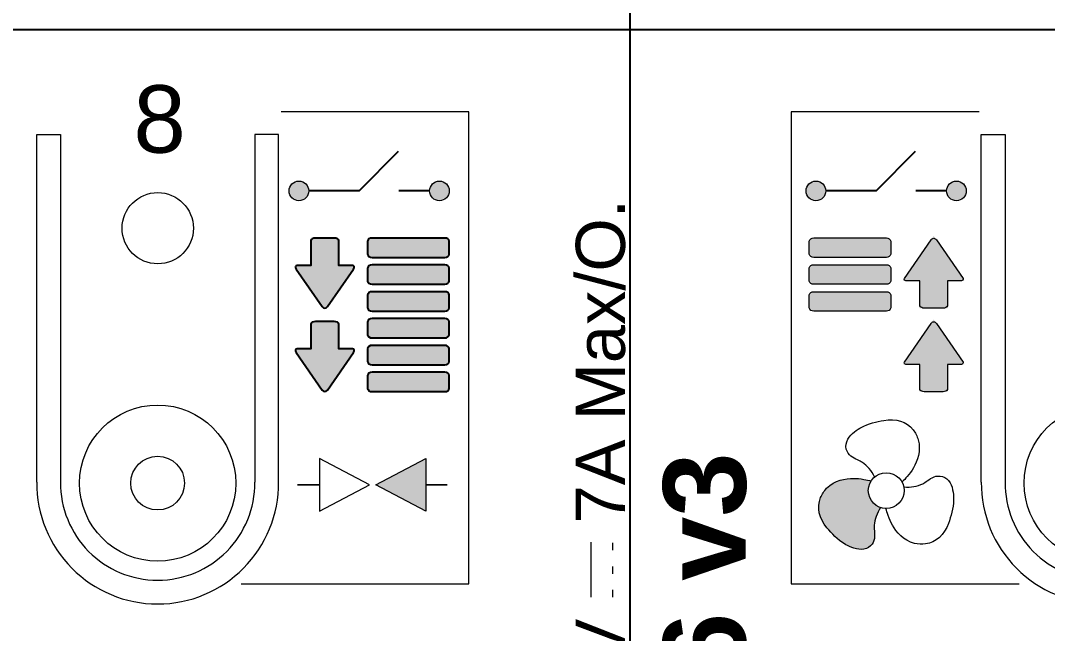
# Model space of a CAD drawing. Header units: millimetres. Extents: x -174 to 283928, y 1291 to 21053.
# Drawn here: x 9599.59 to 9625.7, y 20343.39 to 20358.98 of the extents above; entities that cross this region are included whole.
import ezdxf
from ezdxf.enums import TextEntityAlignment as Align

# ---------------------------------------------------------------- set-up
doc = ezdxf.new("R2010")
doc.units = ezdxf.units.MM
doc.layers.add('Enclosure', color=7, linetype='Continuous')
doc.layers.add('Serigraph', color=7, linetype='Continuous')
doc.styles.add('Arial', font='arial.ttf')
doc.styles.add('Arial Rounded', font='')
doc.styles.get('Arial Rounded').set_extended_font_data('Arial Rounded MT Bold')

# ---------------------------------------------------------------- blocks, each defined once
blk = doc.blocks.new('*U204')
at = {"ltscale": 2}
blk.add_lwpolyline([(0, 20), (0, -20), (839.99999645911, -20.00000000765696), (839.99999645911, 19.99999999234304), (0, 19.9999999996071)], dxfattribs=at)
blk = doc.blocks.new('ZIOMB16V3_ENCLOSURE')
at = {"layer": 'Enclosure'}
for p, q in [((0.967602599612178, 42.3964691466462), (0.967602599612178, -47.60353085335379)), ((140.9676025996122, 19.9670983456476), (0.967602599612178, 19.9670983456476))]:
    blk.add_line(p, q, dxfattribs=at)
blk.add_lwpolyline([(140.9676025996122, 42.3964691466462), (140.9676025996122, -47.60353085335379)], dxfattribs=at)
at = {"layer": 'Enclosure', "lineweight": 9}
for points in [[(9.903407097770128, 8.460260088272946), (9.903407097770128, 17.30484503019244), (10.50721820657838, 17.30484503019244), (10.50721821837089, 8.460260088272946)], [(125.8876087449426, 8.45982335381251), (125.8876087449426, 17.304408295732), (126.4914198537509, 17.304408295732), (126.4914198655434, 8.45982335381251)], [(132.0348712254437, 8.45982335381251), (132.0348712254437, 17.304408295732), (131.4310601166354, 17.304408295732), (131.4310601048429, 8.45982335381251)]]:
    blk.add_lwpolyline(points, dxfattribs=at)
for centre, radius in [((128.9637457096047, 14.92012750262876), 0.9057641153867734), ((12.97703833802063, 8.438332131873096), 1.986127310598921), ((128.9612399851931, 8.43789539741266), 1.986127310598921), ((128.9606725865807, 8.438462220693339), 0.6831023214353465)]:
    blk.add_circle(centre, radius, dxfattribs=at)
for centre, radius, start, end in [((12.97703833802063, 8.438332131872187), 3.073709458669156, 179.5912463330232, 269.9532917957442), ((12.97760573663311, 8.438898955153775), 2.470484923534017, 179.4912400767099, 269.9287277477251), ((128.9612399851931, 8.43789539741175), 3.073709458669156, 179.5912463330232, 269.9532917957442), ((128.9618073838056, 8.438462220693339), 2.470484923534017, 179.4912400767098, 269.9287277477251), ((128.9606725865807, 8.438462220693339), 2.470484923534017, 270.0712722522228, 0.5087599231859065), ((128.9612399851931, 8.43789539741175), 3.073709458669156, 270.0467082042558, 0.4087536669767632)]:
    blk.add_arc(centre, radius, start, end, dxfattribs=at)
blk = doc.blocks.new('ZIOMB16V3_SERIGRAPH')
at = {"layer": 'Serigraph'}
h = blk.add_hatch(color=256, dxfattribs=at)
h.dxf.hatch_style = 1
h.paths.add_polyline_path([(4.979836469496831, 18.47388777878439, 1), (4.479836469496831, 18.47388777878439, 1)])
h = blk.add_hatch(color=256, dxfattribs=at)
h.dxf.hatch_style = 1
h.paths.add_polyline_path([(8.553546232364397, 18.47388777878439, 1), (8.053546232364397, 18.47388777878439, 1)])
h = blk.add_hatch(color=256, dxfattribs=at)
h.dxf.hatch_style = 1
h.paths.add_polyline_path([(131.8353525572699, 18.47345104432486, 1), (131.33535255727, 18.47345104432486, 1)])
h = blk.add_hatch(color=256, dxfattribs=at)
h.dxf.hatch_style = 1
h.paths.add_polyline_path([(135.4090623201375, 18.47345104432486, 1), (134.9090623201375, 18.47345104432486, 1)])
h = blk.add_hatch(color=256, dxfattribs=at)
h.dxf.hatch_style = 1
h.paths.add_polyline_path([(6.636244129718987, 17.19519479148891, 0.3758706826029272), (6.521151858643634, 17.27551898705076), (4.676749435888041, 17.27550951817955), (4.676749435888041, 17.2755190005895, 0.3754197289689309), (4.561697718111872, 17.19535826221579), (4.561697718111872, 16.86277043776533, 0.37541972896893), (4.676749435888041, 16.78260969939163), (6.521151851406784, 16.78260968585289, 0.3754197289689313), (6.636203570359839, 16.86277042253766)])
h = blk.add_hatch(color=256, dxfattribs=at)
h.dxf.hatch_style = 1
h.paths.add_polyline_path([(8.50899225651938, 16.1879768977127), (8.07861642279363, 16.1879768977127), (8.07861642279363, 15.48945329487503), (7.724510300406791, 15.48945329487503), (7.370404178019951, 15.48945329487503), (7.370404178019951, 16.1879768977127), (6.940028344294205, 16.1879768977127), (7.724510300406791, 17.32825351983627)])
h = blk.add_hatch(color=256, dxfattribs=at)
h.dxf.hatch_style = 2
edge = h.paths.add_edge_path()
edge.add_spline(control_points=[(132.9704259390921, 16.48565676126134), (132.9704259390921, 16.48565676126134), (132.3074985559126, 15.52952979279041), (132.3074985559126, 15.52952979279041), (132.2720041204732, 15.47819340624016), (132.2134347737235, 15.47819340624016), (132.1782578829345, 15.52952979279041), (132.1782578829345, 15.52952979279041), (131.5150129551041, 16.48565676126134), (131.5150129551041, 16.48565676126134), (131.4819204436301, 16.5330414809431), (131.4932787878763, 16.57234645318829), (131.5377350390238, 16.57802697431168), (131.5377350390238, 16.57802697431168), (131.888516030219, 16.57802697431168), (131.888516030219, 16.57802697431168), (131.888516030219, 16.57802697431168), (131.888516030219, 17.20941160477002), (131.888516030219, 17.20941160477002), (131.888516030219, 17.2452588685054), (131.941898814335, 17.27454354262033), (132.0063250957594, 17.27454354262033), (132.0063250957594, 17.27454354262033), (132.4790785156976, 17.27454354262033), (132.4790785156976, 17.27454354262033), (132.5435047971225, 17.27454354262033), (132.5972404086281, 17.2452588685054), (132.5972404086281, 17.20941160477002), (132.5972404086281, 17.20941160477002), (132.5972404086281, 16.57802697431168), (132.5972404086281, 16.57802697431168), (132.5972404086281, 16.57802697431168), (132.9480213998233, 16.57802697431168), (132.9480213998233, 16.57802697431168), (132.9924776509708, 16.57234645318829), (133.0038386929307, 16.5330414809431), (132.9704259390921, 16.48565676126134)], knot_values=[0, 0, 0, 0, 1, 1, 1, 2, 2, 2, 3, 3, 3, 4, 4, 4, 5, 5, 5, 6, 6, 6, 7, 7, 7, 8, 8, 8, 9, 9, 9, 10, 10, 10, 11, 11, 11, 12, 12, 12, 12], degree=3, periodic=0)
h = blk.add_hatch(color=256, dxfattribs=at)
h.dxf.hatch_style = 2
edge = h.paths.add_edge_path()
edge.add_spline(control_points=[(135.292030165672, 17.27503750097901), (135.3554332476653, 17.27503750097901), (135.4071252571809, 17.23820232052628), (135.4071252571809, 17.1932168271577), (135.4071252571809, 17.1932168271577), (135.4071252571809, 17.1932168271577), (135.4071252571809, 17.1932168271577), (135.4071252571809, 17.1932168271577), (135.4071252571809, 16.86452282227662), (135.4071252571809, 16.86452282227662), (135.4071252571809, 16.81921978424895), (135.3554332476653, 16.78217290735654), (135.292030165672, 16.78217290735654), (135.292030165672, 16.78217290735654), (135.292030165672, 16.78217290735654), (135.292030165672, 16.78217290735654), (135.292030165672, 16.78217290735654), (133.4479778115353, 16.78217290735654), (133.4479778115353, 16.78217290735654), (133.384574729542, 16.78217290735654), (133.3328855168986, 16.81921978424895), (133.3328855168986, 16.86452282227662), (133.3328855168986, 16.86452282227662), (133.3328855168986, 16.86452282227662), (133.3328855168986, 16.86452282227662), (133.3328855168986, 16.86452282227662), (133.3328855168986, 17.1932168271577), (133.3328855168986, 17.1932168271577), (133.3328855168986, 17.23820232052628), (133.384574729542, 17.27503750097901), (133.4479778115353, 17.27503750097901), (133.4479778115353, 17.27503750097901), (133.4479778115353, 17.27503750097901), (133.4479778115353, 17.27503750097901), (133.4479778115353, 17.27503750097901), (135.292030165672, 17.27503750097901), (135.292030165672, 17.27503750097901)], knot_values=[0, 0, 0, 0, 1, 1, 1, 2, 2, 2, 3, 3, 3, 4, 4, 4, 5, 5, 5, 6, 6, 6, 7, 7, 7, 8, 8, 8, 9, 9, 9, 10, 10, 10, 11, 11, 11, 12, 12, 12, 12], degree=3, periodic=0)
h = blk.add_hatch(color=256, dxfattribs=at)
h.dxf.hatch_style = 1
h.paths.add_polyline_path([(6.636244122897322, 16.5123631714963, 0.3758706826029272), (6.521151851821968, 16.59268736705814), (4.676749429066376, 16.59267789818693), (4.676749429066376, 16.59268738059688, 0.3754197289689311), (4.561697711290207, 16.51252664222318), (4.561697711290207, 16.17993881777272, 0.3754197289689291), (4.676749429066376, 16.09977807939901), (6.52115184458512, 16.09977806586028, 0.3754197289689312), (6.636203563538174, 16.17993880254505)])
h = blk.add_hatch(color=256, dxfattribs=at)
h.dxf.hatch_style = 2
edge = h.paths.add_edge_path()
edge.add_spline(control_points=[(135.292030165672, 16.59231648397042), (135.3554332476653, 16.59231648397042), (135.4071252571809, 16.55509319337932), (135.4071252571809, 16.51014298274992), (135.4071252571809, 16.51014298274992), (135.4071252571809, 16.51014298274992), (135.4071252571809, 16.51014298274992), (135.4071252571809, 16.51014298274992), (135.4071252571809, 16.18141369512875), (135.4071252571809, 16.18141369512875), (135.4071252571809, 16.13646348450027), (135.3554332476653, 16.09906378020866), (135.292030165672, 16.09906378020866), (135.292030165672, 16.09906378020866), (135.292030165672, 16.09906378020866), (135.292030165672, 16.09906378020866), (135.292030165672, 16.09906378020866), (133.4479778115353, 16.09906378020866), (133.4479778115353, 16.09906378020866), (133.384574729542, 16.09906378020866), (133.3328855168986, 16.13646348450027), (133.3328855168986, 16.18141369512875), (133.3328855168986, 16.18141369512875), (133.3328855168986, 16.18141369512875), (133.3328855168986, 16.18141369512875), (133.3328855168986, 16.18141369512875), (133.3328855168986, 16.51014298274992), (133.3328855168986, 16.51014298274992), (133.3328855168986, 16.55509319337932), (133.384574729542, 16.59231648397042), (133.4479778115353, 16.59231648397042), (133.4479778115353, 16.59231648397042), (133.4479778115353, 16.59231648397042), (133.4479778115353, 16.59231648397042), (133.4479778115353, 16.59231648397042), (135.292030165672, 16.59231648397042), (135.292030165672, 16.59231648397042)], knot_values=[0, 0, 0, 0, 1, 1, 1, 2, 2, 2, 3, 3, 3, 4, 4, 4, 5, 5, 5, 6, 6, 6, 7, 7, 7, 8, 8, 8, 9, 9, 9, 10, 10, 10, 11, 11, 11, 12, 12, 12, 12], degree=3, periodic=0)
h = blk.add_hatch(color=256, dxfattribs=at)
h.dxf.hatch_style = 1
h.paths.add_polyline_path([(6.636244129720807, 15.82936466256012, 0.3758706826029257), (6.521151858645452, 15.90968885812197), (4.67674943588986, 15.90967938925075), (4.67674943588986, 15.9096888716607, 0.3754197289689309), (4.561697718113691, 15.829528133287), (4.561697718113691, 15.49694030883654, 0.3754197289689294), (4.67674943588986, 15.41677957046283), (6.521151851408602, 15.4167795569241, 0.3754197289689313), (6.636203570361658, 15.49694029360887)])
h = blk.add_hatch(color=256, dxfattribs=at)
h.dxf.hatch_style = 2
edge = h.paths.add_edge_path()
edge.add_spline(control_points=[(135.292030165672, 15.90924263956265), (135.3554332476653, 15.90924263956265), (135.4071252571809, 15.87237217637073), (135.4071252571809, 15.82738668300214), (135.4071252571809, 15.82738668300214), (135.4071252571809, 15.82738668300214), (135.4071252571809, 15.82738668300214), (135.4071252571809, 15.82738668300214), (135.4071252571809, 15.49851626442057), (135.4071252571809, 15.49851626442057), (135.4071252571809, 15.45338964009249), (135.3554332476653, 15.41634276320098), (135.292030165672, 15.41634276320098), (135.292030165672, 15.41634276320098), (135.292030165672, 15.41634276320098), (135.292030165672, 15.41634276320098), (135.292030165672, 15.41634276320098), (133.4479778115353, 15.41634276320098), (133.4479778115353, 15.41634276320098), (133.384574729542, 15.41634276320098), (133.3328855168986, 15.45338964009249), (133.3328855168986, 15.49851626442057), (133.3328855168986, 15.49851626442057), (133.3328855168986, 15.49851626442057), (133.3328855168986, 15.49851626442057), (133.3328855168986, 15.49851626442057), (133.3328855168986, 15.82738668300214), (133.3328855168986, 15.82738668300214), (133.3328855168986, 15.87237217637073), (133.384574729542, 15.90924263956265), (133.4479778115353, 15.90924263956265), (133.4479778115353, 15.90924263956265), (133.4479778115353, 15.90924263956265), (133.4479778115353, 15.90924263956265), (133.4479778115353, 15.90924263956265), (135.292030165672, 15.90924263956265), (135.292030165672, 15.90924263956265)], knot_values=[0, 0, 0, 0, 1, 1, 1, 2, 2, 2, 3, 3, 3, 4, 4, 4, 5, 5, 5, 6, 6, 6, 7, 7, 7, 8, 8, 8, 9, 9, 9, 10, 10, 10, 11, 11, 11, 12, 12, 12, 12], degree=3, periodic=0)
h = blk.add_hatch(color=256, dxfattribs=at)
h.dxf.hatch_style = 1
h.paths.add_polyline_path([(8.50899225651938, 14.06214110254621), (8.07861642279363, 14.06214110254621), (8.07861642279363, 13.36361749970854), (7.724510300406791, 13.36361749970854), (7.370404178019951, 13.36361749970854), (7.370404178019951, 14.06214110254621), (6.940028344294205, 14.06214110254621), (7.724510300406791, 15.20241772466977)])
h = blk.add_hatch(color=256, dxfattribs=at)
h.dxf.hatch_style = 2
edge = h.paths.add_edge_path()
edge.add_spline(control_points=[(132.9704259390921, 14.36251788795459), (132.9704259390921, 14.36251788795459), (132.3074985559126, 13.40600280934438), (132.3074985559126, 13.40600280934438), (132.2720041204732, 13.35431359539495), (132.2134347737235, 13.35431359539495), (132.1782578829345, 13.40600280934438), (132.1782578829345, 13.40600280934438), (131.5150129551041, 14.36251788795459), (131.5150129551041, 14.36251788795459), (131.4819204436301, 14.40972619393676), (131.4932787878763, 14.44917229714144), (131.5377350390238, 14.45485281826484), (131.5377350390238, 14.45485281826484), (131.888516030219, 14.45485281826484), (131.888516030219, 14.45485281826484), (131.888516030219, 14.45485281826484), (131.888516030219, 15.08641386242277), (131.888516030219, 15.08641386242277), (131.888516030219, 15.12208471245856), (131.941898814335, 15.15136938657349), (132.0063250957594, 15.15136938657349), (132.0063250957594, 15.15136938657349), (132.4790785156976, 15.15136938657349), (132.4790785156976, 15.15136938657349), (132.5435047971225, 15.15136938657349), (132.5972404086281, 15.12208471245856), (132.5972404086281, 15.08641386242277), (132.5972404086281, 15.08641386242277), (132.5972404086281, 14.45485281826484), (132.5972404086281, 14.45485281826484), (132.5972404086281, 14.45485281826484), (132.9480213998233, 14.45485281826484), (132.9480213998233, 14.45485281826484), (132.9924776509708, 14.44917229714144), (133.0038386929307, 14.40972619393676), (132.9704259390921, 14.36251788795459)], knot_values=[0, 0, 0, 0, 1, 1, 1, 2, 2, 2, 3, 3, 3, 4, 4, 4, 5, 5, 5, 6, 6, 6, 7, 7, 7, 8, 8, 8, 9, 9, 9, 10, 10, 10, 11, 11, 11, 12, 12, 12, 12], degree=3, periodic=0)
h = blk.add_hatch(color=256, dxfattribs=at)
h.dxf.hatch_style = 2
edge = h.paths.add_edge_path()
edge.add_spline(control_points=[(135.292030165672, 15.22648633981396), (135.3554332476653, 15.22648633981396), (135.4071252571809, 15.18961587662204), (135.4071252571809, 15.14431283859346), (135.4071252571809, 15.14431283859346), (135.4071252571809, 15.14431283859346), (135.4071252571809, 15.14431283859346), (135.4071252571809, 15.14431283859346), (135.4071252571809, 14.81575996467188), (135.4071252571809, 14.81575996467188), (135.4071252571809, 14.77063334034381), (135.3554332476653, 14.7335864634523), (135.292030165672, 14.7335864634523), (135.292030165672, 14.7335864634523), (135.292030165672, 14.7335864634523), (135.292030165672, 14.7335864634523), (135.292030165672, 14.7335864634523), (133.4479778115353, 14.7335864634523), (133.4479778115353, 14.7335864634523), (133.384574729542, 14.7335864634523), (133.3328855168986, 14.77063334034381), (133.3328855168986, 14.81575996467188), (133.3328855168986, 14.81575996467188), (133.3328855168986, 14.81575996467188), (133.3328855168986, 14.81575996467188), (133.3328855168986, 14.81575996467188), (133.3328855168986, 15.14431283859346), (133.3328855168986, 15.14431283859346), (133.3328855168986, 15.18961587662204), (133.384574729542, 15.22648633981396), (133.4479778115353, 15.22648633981396), (133.4479778115353, 15.22648633981396), (133.4479778115353, 15.22648633981396), (133.4479778115353, 15.22648633981396), (133.4479778115353, 15.22648633981396), (135.292030165672, 15.22648633981396), (135.292030165672, 15.22648633981396)], knot_values=[0, 0, 0, 0, 1, 1, 1, 2, 2, 2, 3, 3, 3, 4, 4, 4, 5, 5, 5, 6, 6, 6, 7, 7, 7, 8, 8, 8, 9, 9, 9, 10, 10, 10, 11, 11, 11, 12, 12, 12, 12], degree=3, periodic=0)
h = blk.add_hatch(color=256, dxfattribs=at)
h.dxf.hatch_style = 2
edge = h.paths.add_edge_path()
edge.add_spline(control_points=[(135.292030165672, 14.54373004006618), (135.3554332476653, 14.54373004006618), (135.4071252571809, 14.50654203221427), (135.4071252571809, 14.46155653884568), (135.4071252571809, 14.46155653884568), (135.4071252571809, 14.46155653884568), (135.4071252571809, 14.46155653884568), (135.4071252571809, 14.46155653884568), (135.4071252571809, 14.13303894766329), (135.4071252571809, 14.13303894766329), (135.4071252571809, 14.08787704059512), (135.3554332476653, 14.05051261904452), (135.292030165672, 14.05051261904452), (135.292030165672, 14.05051261904452), (135.292030165672, 14.05051261904452), (135.292030165672, 14.05051261904452), (135.292030165672, 14.05051261904452), (133.4479778115353, 14.05051261904452), (133.4479778115353, 14.05051261904452), (133.384574729542, 14.05051261904452), (133.3328855168986, 14.08787704059512), (133.3328855168986, 14.13303894766329), (133.3328855168986, 14.13303894766329), (133.3328855168986, 14.13303894766329), (133.3328855168986, 14.13303894766329), (133.3328855168986, 14.13303894766329), (133.3328855168986, 14.46155653884568), (133.3328855168986, 14.46155653884568), (133.3328855168986, 14.50654203221427), (133.384574729542, 14.54373004006618), (133.4479778115353, 14.54373004006618), (133.4479778115353, 14.54373004006618), (133.4479778115353, 14.54373004006618), (133.4479778115353, 14.54373004006618), (133.4479778115353, 14.54373004006618), (135.292030165672, 14.54373004006618), (135.292030165672, 14.54373004006618)], knot_values=[0, 0, 0, 0, 1, 1, 1, 2, 2, 2, 3, 3, 3, 4, 4, 4, 5, 5, 5, 6, 6, 6, 7, 7, 7, 8, 8, 8, 9, 9, 9, 10, 10, 10, 11, 11, 11, 12, 12, 12, 12], degree=3, periodic=0)
h = blk.add_hatch(color=256, dxfattribs=at)
h.dxf.hatch_style = 2
edge = h.paths.add_edge_path()
edge.add_spline(control_points=[(135.292030165672, 13.86100902305668), (135.3554332476653, 13.86100902305668), (135.4071252571809, 13.82378573246558), (135.4071252571809, 13.77883552183618), (135.4071252571809, 13.77883552183618), (135.4071252571809, 13.77883552183618), (135.4071252571809, 13.77883552183618), (135.4071252571809, 13.77883552183618), (135.4071252571809, 13.44992982051633), (135.4071252571809, 13.44992982051633), (135.4071252571809, 13.40480319618734), (135.3554332476653, 13.36775631929583), (135.292030165672, 13.36775631929583), (135.292030165672, 13.36775631929583), (135.292030165672, 13.36775631929583), (135.292030165672, 13.36775631929583), (135.292030165672, 13.36775631929583), (133.4479778115353, 13.36775631929583), (133.4479778115353, 13.36775631929583), (133.384574729542, 13.36775631929583), (133.3328855168986, 13.40480319618734), (133.3328855168986, 13.44992982051633), (133.3328855168986, 13.44992982051633), (133.3328855168986, 13.44992982051633), (133.3328855168986, 13.44992982051633), (133.3328855168986, 13.44992982051633), (133.3328855168986, 13.77883552183618), (133.3328855168986, 13.77883552183618), (133.3328855168986, 13.82378573246558), (133.384574729542, 13.86100902305668), (133.4479778115353, 13.86100902305668), (133.4479778115353, 13.86100902305668), (133.4479778115353, 13.86100902305668), (133.4479778115353, 13.86100902305668), (133.4479778115353, 13.86100902305668), (135.292030165672, 13.86100902305668), (135.292030165672, 13.86100902305668)], knot_values=[0, 0, 0, 0, 1, 1, 1, 2, 2, 2, 3, 3, 3, 4, 4, 4, 5, 5, 5, 6, 6, 6, 7, 7, 7, 8, 8, 8, 9, 9, 9, 10, 10, 10, 11, 11, 11, 12, 12, 12, 12], degree=3, periodic=0)
h = blk.add_hatch(color=256, dxfattribs=at)
h.dxf.hatch_style = 2
h.paths.add_polyline_path([(134.8089741859441, 11.66839843489276), (134.8089741859441, 10.32843053908152), (133.5410211440241, 10.9980616595875)])
h = blk.add_hatch(color=256, dxfattribs=at)
h.dxf.hatch_style = 1
edge = h.paths.add_edge_path()
edge.add_spline(control_points=[(5.002867792518599, 10.90962117224751), (4.937418311663122, 10.84173718068575), (4.880542536385974, 10.75578842629636), (4.847835437327149, 10.67153324342178)], knot_values=[7, 7, 7, 7, 8, 8, 8, 8], degree=3, periodic=0)
edge.add_spline(control_points=[(4.847835437327149, 10.67153324342178), (4.749114333588976, 10.4231074718067), (4.809412534549891, 10.14282138606484), (5.011159236185222, 9.905051001898185)], knot_values=[6, 6, 6, 6, 7, 7, 7, 7], degree=3, periodic=0)
edge.add_spline(control_points=[(5.011159236185222, 9.905051001898185), (5.130379611285433, 9.762261753533835), (5.277649763895852, 9.603066031118372), (5.453887045229522, 9.497288376907248)], knot_values=[5, 5, 5, 5, 6, 6, 6, 6], degree=3, periodic=0)
edge.add_spline(control_points=[(5.453887045229522, 9.497288376907248), (5.542446720133966, 9.444046722402504), (5.718014667632588, 9.353581777306658), (5.883383827146418, 9.353581777306658)], knot_values=[4, 4, 4, 4, 5, 5, 5, 5], degree=3, periodic=0)
edge.add_spline(control_points=[(5.883383827146418, 9.353581777306658), (5.979000049852173, 9.353581777306658), (6.058245081658924, 9.382548906761599), (6.118719696315337, 9.442494281847187)], knot_values=[3, 3, 3, 3, 4, 4, 4, 4], degree=3, periodic=0)
edge.add_spline(control_points=[(6.118719696315337, 9.442494281847187), (6.239846390710454, 9.559985805704287), (6.227249401496693, 9.704009949963961), (6.216912609777638, 9.831839316611307)], knot_values=[2, 2, 2, 2, 3, 3, 3, 3], degree=3, periodic=0)
edge.add_spline(control_points=[(6.216912609777638, 9.831839316611307), (6.2124306511148, 9.87957686369225), (6.208655398040947, 9.926785169674416), (6.211054624293183, 9.96933615399064)], knot_values=[1, 1, 1, 1, 2, 2, 2, 2], degree=3, periodic=0)
edge.add_spline(control_points=[(6.211054624293183, 9.96933615399064), (6.220192853695834, 10.11593593826308), (6.279644268920264, 10.2775308869908), (6.374378423150801, 10.4193322186378)], knot_values=[0, 0, 0, 0, 1, 1, 1, 1], degree=3, periodic=0)
edge.add_arc((6.517216899881759, 10.85165161859493), 0.4552845050672384, 148.0041039167228, 251.7168284288103, ccw=False)
edge.add_spline(control_points=[(6.131096462154572, 11.09288799256171), (6.076128978211499, 11.10818160657379), (6.015833383229392, 11.12277254574326), (5.950244617562702, 11.13617164512686)], knot_values=[10, 10, 10, 10, 10.996754785895, 10.996754785895, 10.996754785895, 10.996754785895], degree=3, periodic=0)
edge.add_spline(control_points=[(5.950244617562702, 11.13617164512686), (5.860838156921773, 11.15271925013837), (5.771396413542561, 11.16062258387535), (5.683718807112883, 11.16062258387535)], knot_values=[9, 9, 9, 9, 10, 10, 10, 10], degree=3, periodic=0)
edge.add_spline(control_points=[(5.683718807112883, 11.16062258387535), (5.484230200774392, 11.16062258387535), (5.205143735239062, 11.11771877216085), (5.002867792518599, 10.90962117224751)], knot_values=[8, 8, 8, 8, 9, 9, 9, 9], degree=3, periodic=0)
at = {"layer": 'Serigraph', "lineweight": 5}
for points in [[(8.877618190132353, 20.4838396225017), (4.103934168129626, 20.4838396225017), (4.103934168129626, 8.482203950068081), (9.894925403885964, 8.482203950068081)], [(130.113159168927, 8.481767215607647), (135.904679645768, 8.481767215607647), (135.904679645768, 20.48340288804127), (131.1304663826802, 20.48340288804127)], [(132.1114323752574, 11.66839843489276), (132.1114323752574, 10.32843053908152), (133.3800938216884, 10.9980616595875), (132.1114323752574, 11.66839843489276)], [(134.8089741859441, 11.66839843489276), (134.8089741859441, 10.32843053908152), (133.5410211440241, 10.9980616595875), (134.8089741859441, 11.66839843489276)], [(6.220545681085922, 11.19922190132308), (6.220545681085922, 11.19922190132308)], [(132.1114323752574, 10.99841448698669), (131.5801096085699, 10.99876731438587), (131.5453208279102, 10.99876731438587), (131.5790864091389, 10.99876731438587), (132.1114323752574, 10.99841448698669)], [(135.322726148607, 10.99876731438587), (135.3557860750554, 10.99876731438587), (135.3209972943957, 10.99876731438587), (134.8089741859441, 10.99841448698669), (135.322726148607, 10.99876731438587)], [(6.973232352295552, 10.94303392693052), (6.973232352295552, 10.94303392693052)], [(139.0194410753231, 8.13849455962827), (139.0194410753231, 9.53809028586602)], [(139.5679465359064, 9.333415111723296), (139.5679465359064, 9.518790627142153)], [(139.5679465359064, 8.735266822247468), (139.5679465359064, 8.921347992464689)], [(139.5679465359064, 8.13849455962827), (139.5679465359064, 8.323870075047125)]]:
    blk.add_lwpolyline(points, dxfattribs=at)
at = {"layer": 'Serigraph'}
for points in [[(7.250766377315585, 19.47549419898257), (6.258304337033905, 18.4738877787853), (4.979836469496831, 18.47388777878439)], [(134.1062824650887, 19.47505746452305), (133.113820424807, 18.47345104432577), (131.8353525572699, 18.47345104432486)], [(8.053546232364397, 18.47388777878439), (7.267262018588326, 18.47388777878439)], [(134.9090623201375, 18.47345104432486), (134.1227781063614, 18.47345104432486)]]:
    blk.add_lwpolyline(points, dxfattribs=at)
at = {"layer": 'Serigraph', "lineweight": 5}
for points in [[(4.676749435888041, 16.78260969939163), (4.676749435888041, 16.78260969939163, -0.3754197289689309), (4.561697718111872, 16.86277043776533), (4.561697718111872, 17.19535826221579), (4.561697718111872, 17.19535826221579, -0.3754197289689309), (4.676749435888041, 17.2755190005895), (4.676749435888041, 17.27550951817955), (6.521151858643634, 17.27551898705076, -0.3754197289689309), (6.636203575242916, 17.19535824698812), (6.636244149662387, 17.19535824698812), (6.636203570359839, 16.86277042253766, -0.3754197289689309), (6.521151851406784, 16.78260968585289), (4.676749428651192, 16.78260969939163)], [(7.724510300392693, 17.26849475250526, -0.2593702651017197), (7.792133861755928, 17.22995990643937), (8.47059836436142, 16.24378399094019, -0.5254335897127634), (8.43215407168077, 16.1879768977127), (8.07861642279363, 16.1879768977127), (8.07861642279363, 15.5494627875272, -0.2496225317056901), (7.965905810760659, 15.48945329487503), (7.724510300406791, 15.48945329487503), (7.483114790052923, 15.48945329487503, -0.2496225317056901), (7.370404178019951, 15.5494627875272), (7.370404178019951, 16.1879768977127), (7.016866529132812, 16.1879768977127, -0.5254335897127634), (6.978422236452161, 16.24378399094019), (7.656886739057653, 17.22995990643937, -0.2593702650229485), (7.724510300392693, 17.26849475250526)], [(4.676749429066376, 16.09977807939901), (4.676749429066376, 16.09977807939901, -0.3754197289689309), (4.561697711290207, 16.17993881777272), (4.561697711290207, 16.51252664222318), (4.561697711290207, 16.51252664222318, -0.3754197289689309), (4.676749429066376, 16.59268738059688), (4.676749429066376, 16.59267789818693), (6.521151851821968, 16.59268736705814, -0.3754197289689309), (6.636203568421251, 16.51252662699551), (6.636244142840723, 16.51252662699551), (6.636203563538174, 16.17993880254505, -0.3754197289689309), (6.52115184458512, 16.09977806586028), (4.676749421829526, 16.09977807939901)], [(4.67674943588986, 15.41677957046283), (4.67674943588986, 15.41677957046283, -0.3754197289689309), (4.561697718113691, 15.49694030883654), (4.561697718113691, 15.829528133287), (4.561697718113691, 15.829528133287, -0.3754197289689309), (4.67674943588986, 15.9096888716607), (4.67674943588986, 15.90967938925075), (6.521151858645452, 15.90968885812197, -0.3754197289689309), (6.636203575244735, 15.82952811805933), (6.636244149664207, 15.82952811805933), (6.636203570361658, 15.49694029360887, -0.3754197289689309), (6.521151851408602, 15.4167795569241), (4.676749428653009, 15.41677957046283)], [(7.724510300392693, 15.14265895733877, -0.2593702651017197), (7.792133861755928, 15.10412411127288), (8.47059836436142, 14.11794819577369, -0.5254335897127634), (8.43215407168077, 14.06214110254621), (8.07861642279363, 14.06214110254621), (8.07861642279363, 13.42362699236071, -0.2496225317056901), (7.965905810760659, 13.36361749970854), (7.724510300406791, 13.36361749970854), (7.483114790052923, 13.36361749970854, -0.2496225317056901), (7.370404178019951, 13.42362699236071), (7.370404178019951, 14.06214110254621), (7.016866529132812, 14.06214110254621, -0.5254335897127634), (6.978422236452161, 14.11794819577369), (7.656886739057653, 15.10412411127288, -0.2593702650229485), (7.724510300392693, 15.14265895733877)]]:
    blk.add_lwpolyline(points, format="xyb", dxfattribs=at)
for centre, radius in [((4.729836469496831, 18.47388777878439), 0.25), ((8.303546232364397, 18.47388777878439), 0.25), ((131.5853525572699, 18.47345104432486), 0.25), ((135.1590623201375, 18.47345104432486), 0.25), ((6.517216899881759, 10.85165161859493), 0.4552845050672384)]:
    blk.add_circle(centre, radius, dxfattribs=at)
at = {"layer": 'Serigraph'}
for points in [[(132.9704259390921, 16.48565676126134), (132.9704259390921, 16.48565676126134), (132.3074985559126, 15.52952979279041), (132.3074985559126, 15.52952979279041), (132.2720041204732, 15.47819340624016), (132.2134347737235, 15.47819340624016), (132.1782578829345, 15.52952979279041), (132.1782578829345, 15.52952979279041), (131.5150129551041, 16.48565676126134), (131.5150129551041, 16.48565676126134), (131.4819204436301, 16.5330414809431), (131.4932787878763, 16.57234645318829), (131.5377350390238, 16.57802697431168), (131.5377350390238, 16.57802697431168), (131.888516030219, 16.57802697431168), (131.888516030219, 16.57802697431168), (131.888516030219, 16.57802697431168), (131.888516030219, 17.20941160477002), (131.888516030219, 17.20941160477002), (131.888516030219, 17.2452588685054), (131.941898814335, 17.27454354262033), (132.0063250957594, 17.27454354262033), (132.0063250957594, 17.27454354262033), (132.4790785156976, 17.27454354262033), (132.4790785156976, 17.27454354262033), (132.5435047971225, 17.27454354262033), (132.5972404086281, 17.2452588685054), (132.5972404086281, 17.20941160477002), (132.5972404086281, 17.20941160477002), (132.5972404086281, 16.57802697431168), (132.5972404086281, 16.57802697431168), (132.5972404086281, 16.57802697431168), (132.9480213998233, 16.57802697431168), (132.9480213998233, 16.57802697431168), (132.9924776509708, 16.57234645318829), (133.0038386929307, 16.5330414809431), (132.9704259390921, 16.48565676126134)], [(135.292030165672, 17.27503750097901), (135.3554332476653, 17.27503750097901), (135.4071252571809, 17.23820232052628), (135.4071252571809, 17.1932168271577), (135.4071252571809, 17.1932168271577), (135.4071252571809, 17.1932168271577), (135.4071252571809, 17.1932168271577), (135.4071252571809, 17.1932168271577), (135.4071252571809, 16.86452282227662), (135.4071252571809, 16.86452282227662), (135.4071252571809, 16.81921978424895), (135.3554332476653, 16.78217290735654), (135.292030165672, 16.78217290735654), (135.292030165672, 16.78217290735654), (135.292030165672, 16.78217290735654), (135.292030165672, 16.78217290735654), (135.292030165672, 16.78217290735654), (133.4479778115353, 16.78217290735654), (133.4479778115353, 16.78217290735654), (133.384574729542, 16.78217290735654), (133.3328855168986, 16.81921978424895), (133.3328855168986, 16.86452282227662), (133.3328855168986, 16.86452282227662), (133.3328855168986, 16.86452282227662), (133.3328855168986, 16.86452282227662), (133.3328855168986, 16.86452282227662), (133.3328855168986, 17.1932168271577), (133.3328855168986, 17.1932168271577), (133.3328855168986, 17.23820232052628), (133.384574729542, 17.27503750097901), (133.4479778115353, 17.27503750097901), (133.4479778115353, 17.27503750097901), (133.4479778115353, 17.27503750097901), (133.4479778115353, 17.27503750097901), (133.4479778115353, 17.27503750097901), (135.292030165672, 17.27503750097901), (135.292030165672, 17.27503750097901)], [(135.292030165672, 16.59231648397042), (135.3554332476653, 16.59231648397042), (135.4071252571809, 16.55509319337932), (135.4071252571809, 16.51014298274992), (135.4071252571809, 16.51014298274992), (135.4071252571809, 16.51014298274992), (135.4071252571809, 16.51014298274992), (135.4071252571809, 16.51014298274992), (135.4071252571809, 16.18141369512875), (135.4071252571809, 16.18141369512875), (135.4071252571809, 16.13646348450027), (135.3554332476653, 16.09906378020866), (135.292030165672, 16.09906378020866), (135.292030165672, 16.09906378020866), (135.292030165672, 16.09906378020866), (135.292030165672, 16.09906378020866), (135.292030165672, 16.09906378020866), (133.4479778115353, 16.09906378020866), (133.4479778115353, 16.09906378020866), (133.384574729542, 16.09906378020866), (133.3328855168986, 16.13646348450027), (133.3328855168986, 16.18141369512875), (133.3328855168986, 16.18141369512875), (133.3328855168986, 16.18141369512875), (133.3328855168986, 16.18141369512875), (133.3328855168986, 16.18141369512875), (133.3328855168986, 16.51014298274992), (133.3328855168986, 16.51014298274992), (133.3328855168986, 16.55509319337932), (133.384574729542, 16.59231648397042), (133.4479778115353, 16.59231648397042), (133.4479778115353, 16.59231648397042), (133.4479778115353, 16.59231648397042), (133.4479778115353, 16.59231648397042), (133.4479778115353, 16.59231648397042), (135.292030165672, 16.59231648397042), (135.292030165672, 16.59231648397042)], [(135.292030165672, 15.90924263956265), (135.3554332476653, 15.90924263956265), (135.4071252571809, 15.87237217637073), (135.4071252571809, 15.82738668300214), (135.4071252571809, 15.82738668300214), (135.4071252571809, 15.82738668300214), (135.4071252571809, 15.82738668300214), (135.4071252571809, 15.82738668300214), (135.4071252571809, 15.49851626442057), (135.4071252571809, 15.49851626442057), (135.4071252571809, 15.45338964009249), (135.3554332476653, 15.41634276320098), (135.292030165672, 15.41634276320098), (135.292030165672, 15.41634276320098), (135.292030165672, 15.41634276320098), (135.292030165672, 15.41634276320098), (135.292030165672, 15.41634276320098), (133.4479778115353, 15.41634276320098), (133.4479778115353, 15.41634276320098), (133.384574729542, 15.41634276320098), (133.3328855168986, 15.45338964009249), (133.3328855168986, 15.49851626442057), (133.3328855168986, 15.49851626442057), (133.3328855168986, 15.49851626442057), (133.3328855168986, 15.49851626442057), (133.3328855168986, 15.49851626442057), (133.3328855168986, 15.82738668300214), (133.3328855168986, 15.82738668300214), (133.3328855168986, 15.87237217637073), (133.384574729542, 15.90924263956265), (133.4479778115353, 15.90924263956265), (133.4479778115353, 15.90924263956265), (133.4479778115353, 15.90924263956265), (133.4479778115353, 15.90924263956265), (133.4479778115353, 15.90924263956265), (135.292030165672, 15.90924263956265), (135.292030165672, 15.90924263956265)], [(132.9704259390921, 14.36251788795459), (132.9704259390921, 14.36251788795459), (132.3074985559126, 13.40600280934438), (132.3074985559126, 13.40600280934438), (132.2720041204732, 13.35431359539495), (132.2134347737235, 13.35431359539495), (132.1782578829345, 13.40600280934438), (132.1782578829345, 13.40600280934438), (131.5150129551041, 14.36251788795459), (131.5150129551041, 14.36251788795459), (131.4819204436301, 14.40972619393676), (131.4932787878763, 14.44917229714144), (131.5377350390238, 14.45485281826484), (131.5377350390238, 14.45485281826484), (131.888516030219, 14.45485281826484), (131.888516030219, 14.45485281826484), (131.888516030219, 14.45485281826484), (131.888516030219, 15.08641386242277), (131.888516030219, 15.08641386242277), (131.888516030219, 15.12208471245856), (131.941898814335, 15.15136938657349), (132.0063250957594, 15.15136938657349), (132.0063250957594, 15.15136938657349), (132.4790785156976, 15.15136938657349), (132.4790785156976, 15.15136938657349), (132.5435047971225, 15.15136938657349), (132.5972404086281, 15.12208471245856), (132.5972404086281, 15.08641386242277), (132.5972404086281, 15.08641386242277), (132.5972404086281, 14.45485281826484), (132.5972404086281, 14.45485281826484), (132.5972404086281, 14.45485281826484), (132.9480213998233, 14.45485281826484), (132.9480213998233, 14.45485281826484), (132.9924776509708, 14.44917229714144), (133.0038386929307, 14.40972619393676), (132.9704259390921, 14.36251788795459)], [(135.292030165672, 15.22648633981396), (135.3554332476653, 15.22648633981396), (135.4071252571809, 15.18961587662204), (135.4071252571809, 15.14431283859346), (135.4071252571809, 15.14431283859346), (135.4071252571809, 15.14431283859346), (135.4071252571809, 15.14431283859346), (135.4071252571809, 15.14431283859346), (135.4071252571809, 14.81575996467188), (135.4071252571809, 14.81575996467188), (135.4071252571809, 14.77063334034381), (135.3554332476653, 14.7335864634523), (135.292030165672, 14.7335864634523), (135.292030165672, 14.7335864634523), (135.292030165672, 14.7335864634523), (135.292030165672, 14.7335864634523), (135.292030165672, 14.7335864634523), (133.4479778115353, 14.7335864634523), (133.4479778115353, 14.7335864634523), (133.384574729542, 14.7335864634523), (133.3328855168986, 14.77063334034381), (133.3328855168986, 14.81575996467188), (133.3328855168986, 14.81575996467188), (133.3328855168986, 14.81575996467188), (133.3328855168986, 14.81575996467188), (133.3328855168986, 14.81575996467188), (133.3328855168986, 15.14431283859346), (133.3328855168986, 15.14431283859346), (133.3328855168986, 15.18961587662204), (133.384574729542, 15.22648633981396), (133.4479778115353, 15.22648633981396), (133.4479778115353, 15.22648633981396), (133.4479778115353, 15.22648633981396), (133.4479778115353, 15.22648633981396), (133.4479778115353, 15.22648633981396), (135.292030165672, 15.22648633981396), (135.292030165672, 15.22648633981396)], [(135.292030165672, 14.54373004006618), (135.3554332476653, 14.54373004006618), (135.4071252571809, 14.50654203221427), (135.4071252571809, 14.46155653884568), (135.4071252571809, 14.46155653884568), (135.4071252571809, 14.46155653884568), (135.4071252571809, 14.46155653884568), (135.4071252571809, 14.46155653884568), (135.4071252571809, 14.13303894766329), (135.4071252571809, 14.13303894766329), (135.4071252571809, 14.08787704059512), (135.3554332476653, 14.05051261904452), (135.292030165672, 14.05051261904452), (135.292030165672, 14.05051261904452), (135.292030165672, 14.05051261904452), (135.292030165672, 14.05051261904452), (135.292030165672, 14.05051261904452), (133.4479778115353, 14.05051261904452), (133.4479778115353, 14.05051261904452), (133.384574729542, 14.05051261904452), (133.3328855168986, 14.08787704059512), (133.3328855168986, 14.13303894766329), (133.3328855168986, 14.13303894766329), (133.3328855168986, 14.13303894766329), (133.3328855168986, 14.13303894766329), (133.3328855168986, 14.13303894766329), (133.3328855168986, 14.46155653884568), (133.3328855168986, 14.46155653884568), (133.3328855168986, 14.50654203221427), (133.384574729542, 14.54373004006618), (133.4479778115353, 14.54373004006618), (133.4479778115353, 14.54373004006618), (133.4479778115353, 14.54373004006618), (133.4479778115353, 14.54373004006618), (133.4479778115353, 14.54373004006618), (135.292030165672, 14.54373004006618), (135.292030165672, 14.54373004006618)], [(135.292030165672, 13.86100902305668), (135.3554332476653, 13.86100902305668), (135.4071252571809, 13.82378573246558), (135.4071252571809, 13.77883552183618), (135.4071252571809, 13.77883552183618), (135.4071252571809, 13.77883552183618), (135.4071252571809, 13.77883552183618), (135.4071252571809, 13.77883552183618), (135.4071252571809, 13.44992982051633), (135.4071252571809, 13.44992982051633), (135.4071252571809, 13.40480319618734), (135.3554332476653, 13.36775631929583), (135.292030165672, 13.36775631929583), (135.292030165672, 13.36775631929583), (135.292030165672, 13.36775631929583), (135.292030165672, 13.36775631929583), (135.292030165672, 13.36775631929583), (133.4479778115353, 13.36775631929583), (133.4479778115353, 13.36775631929583), (133.384574729542, 13.36775631929583), (133.3328855168986, 13.40480319618734), (133.3328855168986, 13.44992982051633), (133.3328855168986, 13.44992982051633), (133.3328855168986, 13.44992982051633), (133.3328855168986, 13.44992982051633), (133.3328855168986, 13.44992982051633), (133.3328855168986, 13.77883552183618), (133.3328855168986, 13.77883552183618), (133.3328855168986, 13.82378573246558), (133.384574729542, 13.86100902305668), (133.4479778115353, 13.86100902305668), (133.4479778115353, 13.86100902305668), (133.4479778115353, 13.86100902305668), (133.4479778115353, 13.86100902305668), (133.4479778115353, 13.86100902305668), (135.292030165672, 13.86100902305668), (135.292030165672, 13.86100902305668)]]:
    blk.add_open_spline(points, degree=3, knots=[0, 0, 0, 0, 1, 1, 1, 2, 2, 2, 3, 3, 3, 4, 4, 4, 5, 5, 5, 6, 6, 6, 7, 7, 7, 8, 8, 8, 9, 9, 9, 10, 10, 10, 11, 11, 11, 12, 12, 12, 12], dxfattribs=at)
at = {"layer": 'Serigraph', "lineweight": 5}
for points, knots in [([(6.221303265123651, 11.19765610023967), (6.221051153759844, 11.1981782792576), (6.220798627614157, 11.19870021405165), (6.220545681085922, 11.19922190132308), (6.145957970827794, 11.35305464727423), (6.034817342959513, 11.48536492188793), (5.912350955870124, 11.56566843789403), (5.876150865650514, 11.58909617718598), (5.833599882409317, 11.60924262166679), (5.790697111820692, 11.62938906614852), (5.674756991405729, 11.68418316120858), (5.542446720133966, 11.7453634321904), (5.50317703162068, 11.90865195243384), (5.481478147132066, 11.99086073639444), (5.495767656429279, 12.07441026446975), (5.542446720133966, 12.15658376569024), (5.626349073489791, 12.30127828200818), (5.791402766618602, 12.4074087636194), (5.882537041410388, 12.4577219507122), (6.062232031166557, 12.55711342900247), (6.27396374794057, 12.60520380348168), (6.45672833599042, 12.63791090336633), (6.764429102859821, 12.69372819788384), (7.036811847984381, 12.60520380348168), (7.202534873094691, 12.39587130767302), (7.258352166201575, 12.32505884869931), (7.304713685255363, 12.23272391838816), (7.331069891292599, 12.14158860123405), (7.409785682014216, 11.86250212864831), (7.308136110938675, 11.59943401997532), (7.20839180776943, 11.42697198735857), (7.16411197031698, 11.35047900726147), (7.112105213022687, 11.27762014937468), (7.053183038882934, 11.20903050301456), (7.008021132955718, 11.15769411646431), (6.96667083259058, 11.11327314693369), (6.92500084807466, 11.07312138893064), (6.923930471854191, 11.0720900113705), (6.922859884699164, 11.07106145072555), (6.921789297544137, 11.07003289008059), (6.920675248236193, 11.06896257341429), (6.919561198928249, 11.06789225674799), (6.918447149620304, 11.06682194008169)], [-0.003391262815385, -0.003391262815385, -0.003391262815385, -0.0033912628115293, 0, 0, 0, 1, 1, 1, 2, 2, 2, 3, 3, 3, 4, 4, 4, 5, 5, 5, 6, 6, 6, 7, 7, 7, 8, 8, 8, 9, 9, 9, 10, 10, 10, 11, 11, 11, 11.02568698387983, 11.02568698387983, 11.02568698387983, 11.0524167708765, 11.0524167708765, 11.0524167708765, 11.0524167708765]), ([(6.963073965792546, 10.94382242379322), (6.966460147992393, 10.94354356987639), (6.969846278283738, 10.94328030017038), (6.973232352295552, 10.94303392693052), (7.143437359475456, 10.93064968522628), (7.313500165779033, 10.96095755879776), (7.444399130796909, 11.02591308294847), (7.483173779146228, 11.04623594112888), (7.52124385453385, 11.07241573413318), (7.56086637043677, 11.10050079509108), (7.665974737350779, 11.17268928092051), (7.785017611340434, 11.25623880899673), (7.947141797072389, 11.20903050301456), (8.028609641436333, 11.18715520427793), (8.093388750251277, 11.13289035031664), (8.141443840777129, 11.05004647703788), (8.22379485512397, 10.90669270483647), (8.233461224104076, 10.71080293292777), (8.231909885300182, 10.60622489187278), (8.228451075164912, 10.40140858677057), (8.163495552655831, 10.19362853151631), (8.100798125442223, 10.0184144451872), (7.994667646513108, 9.724685635543553), (7.782441971393154, 9.532253572145576), (7.518668214586114, 9.494007082097028), (7.428556099165464, 9.480035117097373), (7.325354087573714, 9.487126947816591), (7.234218772721532, 9.509672618611487), (6.953756280365042, 9.580661491283877), (6.776144037146651, 9.800825788241466), (6.676222255345009, 9.972934993459944), (6.633142031019587, 10.04978080095532), (6.595954024107187, 10.13160147477663), (6.565434454867273, 10.2179383393053), (6.542888784642629, 10.28130614016061), (6.525494394312545, 10.33955794373048), (6.511876315316613, 10.39639843770453)], [-0.0198940916481562, -0.0198940916481562, -0.0198940916481562, -0.0198940916481562, 0, 0, 0, 1, 1, 1, 2, 2, 2, 3, 3, 3, 4, 4, 4, 5, 5, 5, 6, 6, 6, 7, 7, 7, 8, 8, 8, 9, 9, 9, 10, 10, 10, 11, 11, 11, 11]), ([(6.374390394973261, 10.41935013808631), (6.374386404303322, 10.41934416497167), (6.374382413695684, 10.41933819182247), (6.374378423150801, 10.4193322186378), (6.279644268920264, 10.2775308869908), (6.220192853695834, 10.11593593826308), (6.211054624293183, 9.96933615399064), (6.208655398040947, 9.926785169674416), (6.2124306511148, 9.87957686369225), (6.216912609777638, 9.831839316611307), (6.227249401496693, 9.704009949963961), (6.239846390710454, 9.559985805704287), (6.118719696315337, 9.442494281847187), (6.058245081658924, 9.382548906761599), (5.979000049852173, 9.353581777306658), (5.883383827146418, 9.353581777306658), (5.718014667632588, 9.353581777306658), (5.542446720133966, 9.444046722402504), (5.453887045229522, 9.497288376907248), (5.277649763895852, 9.603066031118372), (5.130379611285433, 9.762261753533835), (5.011159236185222, 9.905051001898185), (4.809412534549891, 10.14282138606484), (4.749114333588976, 10.4231074718067), (4.847835437327149, 10.67153324342178), (4.880542536385974, 10.75578842629636), (4.937418311663122, 10.84173718068575), (5.002867792518599, 10.90962117224751), (5.205143735239062, 11.11771877216085), (5.484230200774392, 11.16062258387535), (5.683718807112883, 11.16062258387535), (5.771396413542561, 11.16062258387535), (5.860838156921773, 11.15271925013837), (5.950244617562702, 11.13617164512686), (6.015833383229392, 11.12277254574326), (6.076128978211499, 11.10818160657379), (6.131096462154572, 11.09288799256171)], [-4.21236131143e-05, -4.21236131143e-05, -4.21236131143e-05, -4.21236131143e-05, 0, 0, 0, 1, 1, 1, 2, 2, 2, 3, 3, 3, 4, 4, 4, 5, 5, 5, 6, 6, 6, 7, 7, 7, 8, 8, 8, 9, 9, 9, 10, 10, 10, 10.996754785895, 10.996754785895, 10.996754785895, 10.996754785895])]:
    blk.add_open_spline(points, degree=3, knots=knots, dxfattribs=at)
at = {"layer": 'Serigraph', "insert": (128.0426747071621, 20.28962728892009), "char_height": 1.714562081031096, "attachment_point": 5, "style": 'Arial'}
blk.add_mtext('8', dxfattribs=at)
at = {"layer": 'Serigraph', "insert": (139.8927124147851, 11.37382492375582), "char_height": 1.25, "attachment_point": 8, "rotation": 90, "style": 'Arial'}
blk.add_mtext('30V     7A Max/O.', dxfattribs=at)
at = {"layer": 'Serigraph', "insert": (1.912030378759249, 0), "char_height": 2.1, "attachment_point": 5, "rotation": 90, "style": 'Arial Rounded'}
blk.add_mtext_dynamic_manual_height_columns('\\pxqc;MAXinBOX 16 v3', width=28.97901710473468, gutter_width=12.5, heights=[0], dxfattribs=at)
blk = doc.blocks.new('ZIOMB16V3_ATT_DEF')
blk.add_wipeout([(0, 45), (140, 45), (140, -45), (0, -45)])
at = {"layer": 'Enclosure'}
blk.add_blockref('ZIOMB16V3_ENCLOSURE', (-0.967602599612178, 2.603530853353788), dxfattribs=at)
at = {"layer": 'Serigraph'}
blk.add_blockref('ZIOMB16V3_SERIGRAPH', (0, 0), dxfattribs=at)
at = {"color": 3, "style": 'Arial', "flags": 2}
blk.add_attdef('REFERENCE', text='', height=2.5, dxfattribs=at).set_placement((34.24719890203415, 28.94404266689094), align=Align.CENTER)
at = {"color": 3, "style": 'Arial'}
blk.add_attdef('PHYSICAL_ADD.', text='', height=2.5, dxfattribs=at).set_placement((108.2450141619074, 28.95918338258548), align=Align.CENTER)

msp = doc.modelspace()

# ---------------------------------------------------------------- block references
at = {"color": 1}
msp.add_blockref('*U204', (9321.852798085147, 20336.17217098424), dxfattribs=at)

# ---------------------------------------------------------------- next in the draw order: block references
msp.add_blockref('ZIOMB16V3_ATT_DEF', (9615.08683847154, 20336.17217098424))

# ---------------------------------------------------------------- next in the draw order: block references
msp.add_blockref('ZIOMB16V3_ATT_DEF', (9475.08683847154, 20336.17217098424))

doc.saveas('drawing.dxf')
